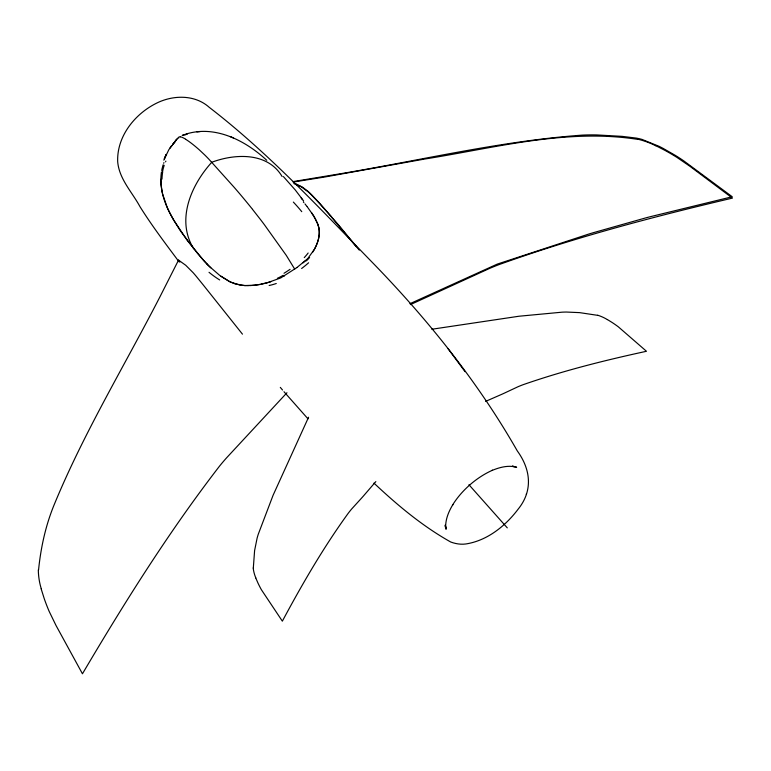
<?xml version="1.0" encoding="UTF-8"?>
<svg xmlns="http://www.w3.org/2000/svg" width="771" height="771" viewBox="0 0 771 771"><rect width="100%" height="100%" fill="white"/><g stroke="black" fill="none" stroke-linecap="round" stroke-linejoin="round"><path stroke-width="1.16" d="M160.888 179.267L161.043 184.202M38.579 569.779C40.824 547.545 45.662 525.359 54.211 504.639C83.885 432.589 124.497 365.791 160.04 296.633L178.544 260.116L185.695 265.243L193.107 272.664A42.723 3.286 54.8 0 1 196.287 276.384L201.713 283.053A106.571 7.97 54.7 0 1 204.46 286.475L242.46 334.151M161.476 171.904C158.893 188.326 164.753 204.729 172.926 218.742M161.717 170.458L162.334 167.577M162.527 166.864L163.173 164.715M373.945 483.099C397.431 505.217 422.479 526.169 450.717 542.003C455.545 543.796 460.721 544.683 465.848 543.969C487.195 540.673 505.371 526.073 518.093 509.226C532.992 490.905 530.978 469.761 517.293 450.91C478.242 382.445 428.512 320.36 373.723 263.865C320.919 209.712 269.339 153.622 209.24 107.333C194.928 94.486 173.282 94.91 156.802 103.054C134.877 113.78 116.71 136.4 117.684 161.727C119.158 179.045 132.092 192.075 140.014 206.724C151.964 225.836 165.63 243.8 179.084 261.861M163.828 160.156L168.888 149.593L177.956 137.864M163.674 163.298L163.944 162.594M526.285 494.221L526.506 493.7M308.573 417.217L273.079 495.29L258.266 534.245A147.377 127.167 -30.1 0 0 257.129 538.052L254.603 550.561L253.322 567.986M312.66 252.223C317.604 244.446 321.121 234.654 318.25 225.479M314.51 249.062C317.98 242.682 320.283 235.203 318.857 227.917M314.289 249.476L307.774 258.564L296.893 267.576M169.726 148.34L171.76 145.574L171.017 146.586M174.689 141.96L176.81 139.146L172.608 144.591L175.104 141.43M375.843 481.596L363.536 495.888A138.096 109.125 -32 0 1 360.722 499.03L351.692 508.956A98.601 85.909 -28.1 0 0 348.174 513.351C323.406 547.516 302.271 584.013 282.35 621.156L261.369 589.69A147.618 125.21 -28.8 0 1 257.977 583.069L255.76 577.961M286.957 392.747L226.443 457.984A193.964 165.726 -32.2 0 0 219.484 466.185C168.743 531.971 124.632 602.334 82.449 673.787L56.004 625.454L49.219 611.499A283.853 230.49 -32.1 0 1 44.246 598.672L41.152 588.842M305.567 260.704L303.08 262.853M297.028 267.479L280.808 277.888L266.959 282.899M294.715 269.137L286.292 255.394L264.424 224.766A71.799 9.079 54.9 0 0 260.521 219.6L252.512 209.365M283.4 276.49L284.171 276.047M409.921 303.707L497.256 264.106L588.745 234.066A275.758 230.288 -8.7 0 1 594.19 232.447L645.568 217.942A250.671 204.845 -6.8 0 1 650.984 216.535L732.238 196.74L683.761 160.869A244.34 190.755 -18.4 0 0 675.174 155.289L663.233 148.456A252.117 197.193 -18.7 0 0 659.253 146.394L642.127 139.445A64.928 47.551 -14.1 0 0 636.383 138.105L622.168 136.371L596.831 134.935A166.815 127.302 -15.7 0 0 582.51 135.108C498.943 141.103 417.217 161.245 334.72 174.68L293.722 181.493M410.461 304.593L489.084 268.655A191.574 157.91 -15.7 0 1 498.982 264.617C575.282 237.275 653.635 216.641 732.45 198.099L689.525 166.016L676.957 157.419A279.353 221.084 -19.5 0 0 665.171 150.509L656.005 145.786M485.585 401.392L501.844 394.28A135.773 104.875 -20.8 0 0 505.709 392.497L517.91 386.782A98.013 83.056 -15.9 0 1 523.201 384.662C563.476 370.639 604.84 360.308 646.474 351.277L618.303 326.808A146.461 121.423 -18.4 0 0 612.184 322.529L607.384 319.551M270.746 281.829L259.21 284.586M185.329 134.665L187.064 134.241L182.178 135.455C212.439 123.476 244.629 139.763 266.756 160.291M266.313 283.063L260.858 284.287M260.097 284.432L252.136 285.472M258.603 284.692L255.673 285.116M431.856 329.246L519.056 316.226L562.165 312.168A146.085 122.126 -15.9 0 1 566.299 312.043L579.609 312.631L597.66 315.339M293.096 182.062L324.215 177.108L425.284 158.942C495.204 147.878 566.434 128.314 637.598 139.349M255.018 285.193L244.368 285.559L235.251 283.921M200.123 131.581L196.904 131.899M251.5 285.511L250.026 285.598M249.39 285.617L246.73 285.646M246.132 285.636L240.417 285.125M239.868 285.039L230.5 282.07L220.92 276.278M180.433 136.804L179.017 136.93A49.604 5.917 55.3 0 0 178.679 138.096M512.715 466.127L516.647 467.255C508.417 464.932 499.724 467.274 492.052 470.445L492.467 470.243C476.227 477.451 461.289 490.838 452.616 504.966L452.856 504.6C448.443 511.944 444.983 520.309 445.763 529.041L445.272 526.044M234.847 283.795L229.507 281.598M293.809 183.546L301.075 186.688L308.342 191.989A42.241 6.939 54.9 0 1 311.879 195.381L317.787 201.597A105.405 16.837 54.6 0 1 320.726 204.816L338.296 224.66L359.296 250.132M295.495 183.671L302.377 187.064L308.005 191.343A42.26 6.939 54.9 0 1 311.542 194.716L317.43 200.913A105.463 16.856 54.6 0 1 320.37 204.113L331.655 216.94M512.532 466.166L514.141 466.812M230.153 136.515L233.382 137.932M229.334 281.502L219.677 275.363L209.423 266.477M210.83 267.845L207.023 264.058M209.095 266.159L208.112 265.176M207.784 264.839L203.602 260.405M308.005 418.855L283.998 391.735M283.41 176.588L295.235 189.936L303.639 200.952M203.284 260.058L197.684 253.582M468.941 484.728L507.289 527.865M332.031 217.682L356.279 246.701M280.307 387.389L282.523 390.001M303.34 201.954L303.899 202.619M197.376 253.216L181.04 231.763M304.959 203.891L305.518 204.585M173.716 220.14L187.411 240.658L203.987 260.829A274.592 155.077 -85.2 0 0 207.033 264.019M305.788 204.922L306.877 206.291M307.147 206.638L313.672 215.88L317.546 223.426M301.172 197.993L302.444 199.708M465.029 371.661L447.99 348.598M178.544 260.116L179.903 262.015M311.542 212.623L315.416 218.897L318.144 225.132M180.713 231.281L179.739 229.825M282.128 176.549C267.701 152.099 235.097 153.487 211.765 162.267C191.179 184.963 175.788 219.995 193.723 248.773M179.412 229.334L173.215 219.263M173.61 219.947L169.225 211.726M168.955 211.167L167.374 207.794M167.124 207.216L162.488 193.723M317.671 223.773L318.77 227.484M445.175 525.658L446.39 529.002L445.243 525.041M162.344 193.058L161.091 184.828M180.414 136.775A164.213 19.506 54.8 0 1 185.599 139.194M185.676 139.31A227.647 26.763 54.5 0 1 199.342 149.882L204.749 154.981A104.124 12.693 55 0 1 208.912 159.221L234.162 187.324A147.753 17.906 54.8 0 1 252.493 209.298M290.069 269.32A41.162 8.838 -33.6 0 1 284.007 273.281M283.159 275.324A31.158 14.013 -35.1 0 1 277.396 278.283M276.278 283.506A46.106 23.834 -36.8 0 1 269.137 285.482M219.677 279.94A220.304 130.791 -78.3 0 1 209.018 272.298M161.997 179.113A55.994 47.176 -50.7 0 1 162.71 171.769M162.681 171.066A41.653 36.208 -45.4 0 1 164.204 165.322M165.563 161.823A41.653 36.208 -45.4 0 1 165.871 161.129M293.346 202.079A224.342 88.54 20.5 0 1 301.76 211.668M308.149 253.004A45.335 17.733 -32.7 0 1 304.256 257.61M309.605 257.466A30.956 15.092 -25.2 0 1 306.347 260.868M308.593 262.776A41.981 14.138 -31.2 0 1 301.625 268.501M637.713 139.156A88.578 65.68 -14.4 0 1 655.919 145.864M41.277 588.784A92.819 72.416 -41.1 0 1 38.309 569.846M255.827 577.932A47.947 40.217 -35.7 0 1 253.187 568.025M597.727 315.223A46.992 37.702 -14.7 0 1 607.346 319.599M165.746 155.501L164.3 158.874L166.237 154.393L165.746 155.501"/></g></svg>
